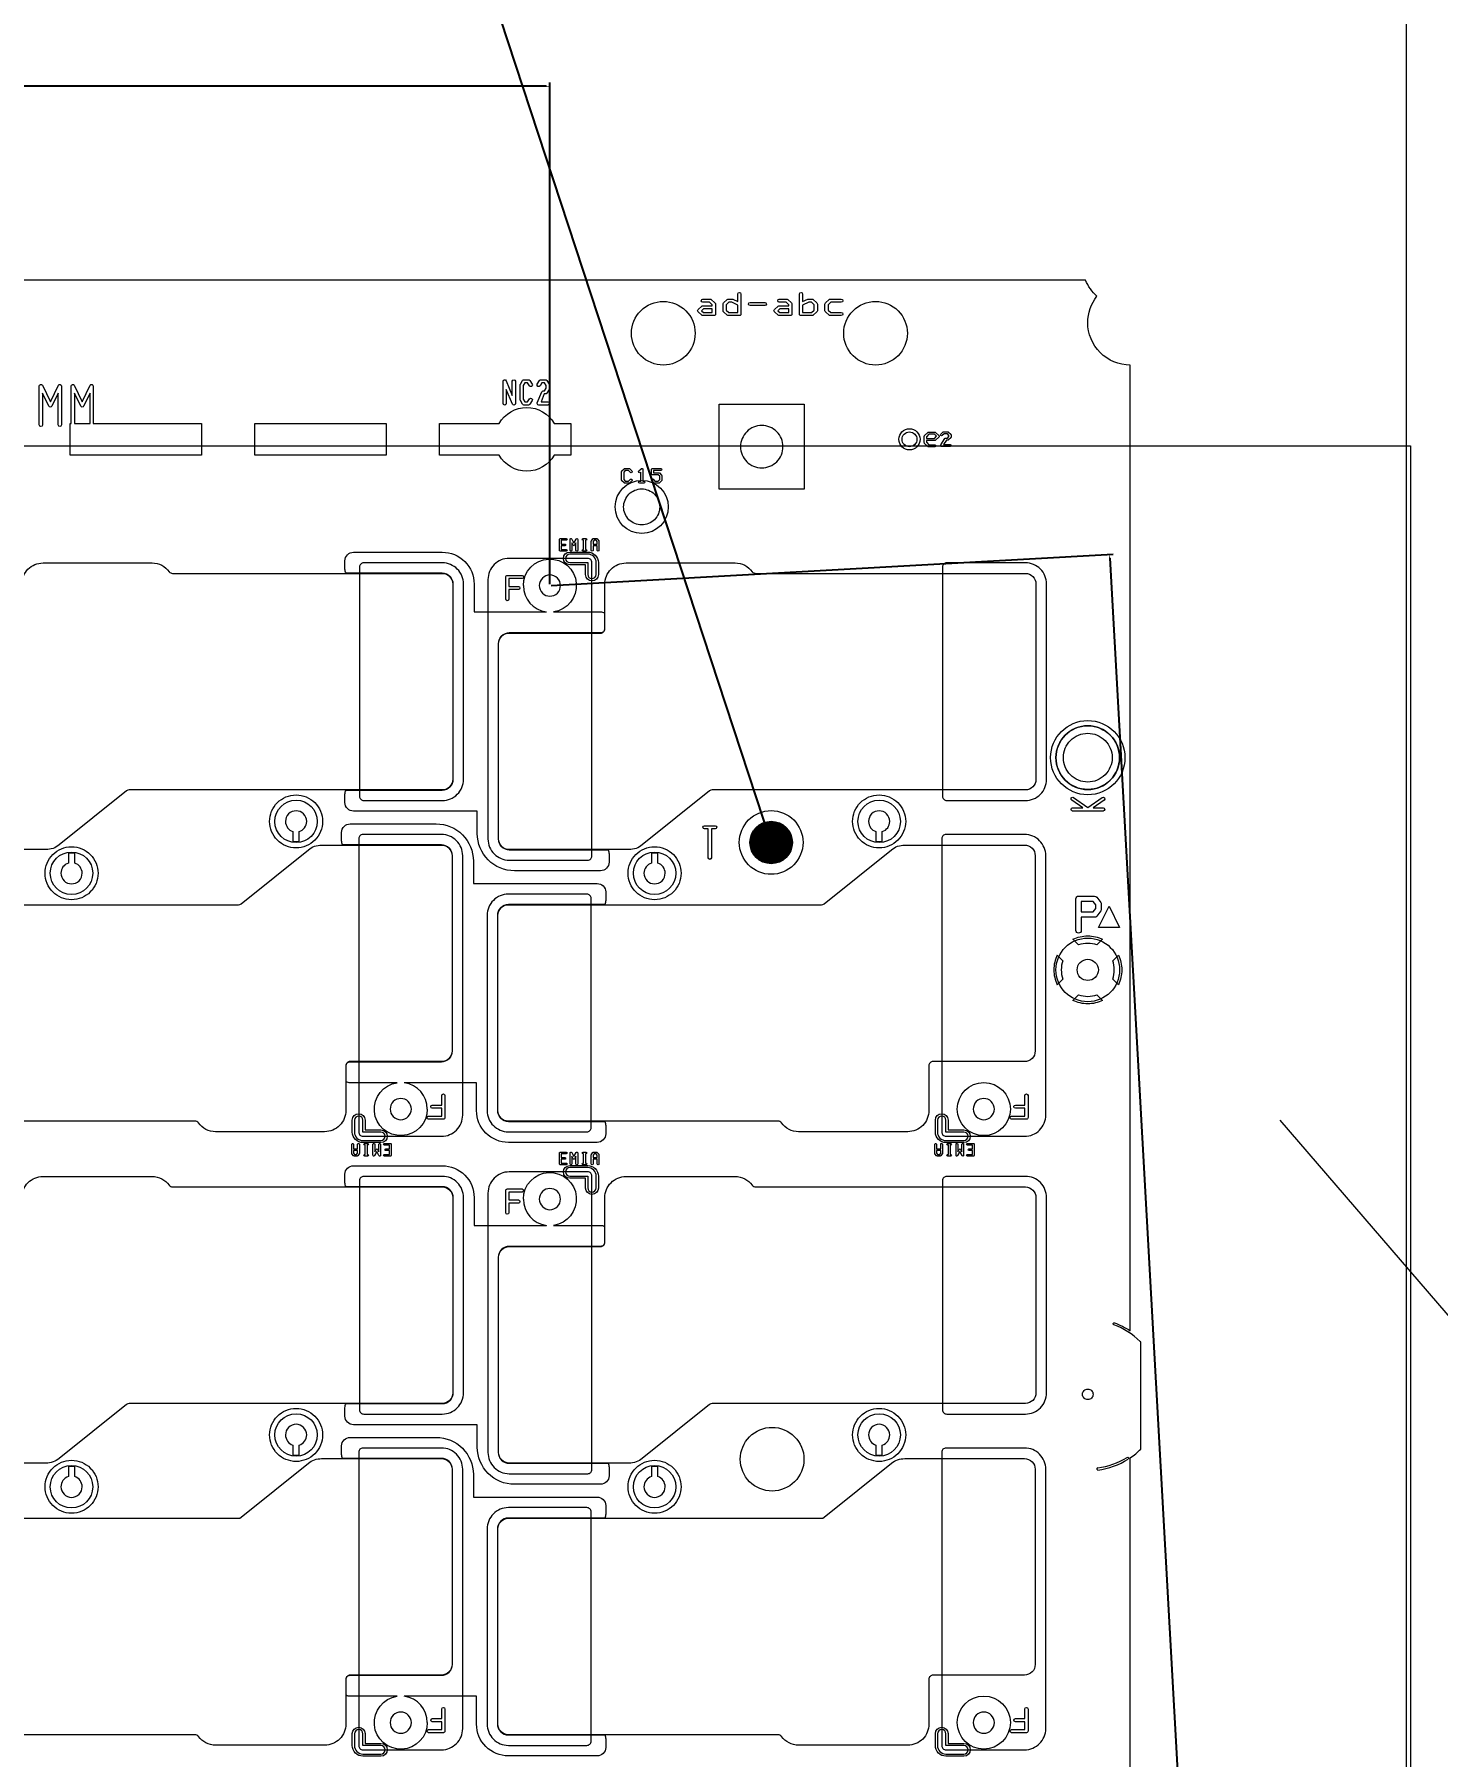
# Model space of a CAD drawing. Extents: x 2541 to 3941, y 2348 to 3338.
# Drawn here: x 2912.9 to 2979, y 3045.4 to 3126.6 of the extents above; entities that cross this region are included whole.
import ezdxf

# ---------------------------------------------------------------- set-up
doc = ezdxf.new("R2010")
doc.units = 0
doc.layers.get('0').update_dxf_attribs({"lineweight": 0})
doc.layers.get('Defpoints').update_dxf_attribs({"lineweight": 0})
doc.layers.add('EMI-T', color=6, linetype='Continuous', lineweight=0)
doc.layers.add('尺寸線', color=3, linetype='Continuous', lineweight=0)
doc.layers.add('t_layer0', color=1, linetype='Continuous')
doc.styles.get("Standard").update_dxf_attribs({"font": 'simplex.shx', "height": 2.7})
doc.dimstyles.get("Standard").update_dxf_attribs({"dimtxt": 6, "dimasz": 0.18, "dimexe": 0.18, "dimexo": 0.0625, "dimgap": 0.09, "dimtad": 0, "dimtih": 1, "dimtoh": 1, "dimdec": 4, "dimzin": 0, "dimdsep": 46, "dimtxsty": 'Standard', "dimcen": 0.09, "dimadec": 0, "dimazin": 0, "dimtfac": 1, "dimtdec": 4, "dimtofl": 0, "dimtmove": 0, "dimatfit": 3, "dimfxl": 0, "dimtolj": 1, "dimtzin": 0, "dimarcsym": 0})

# ---------------------------------------------------------------- blocks, each defined once
blk = doc.blocks.new('PAD_R1')
at = {"const_width": 0.5}
blk.add_lwpolyline([(0.25, 0, 1), (-0.25, 0, 1)], format="xyb", close=True, dxfattribs=at)
blk = doc.blocks.new('*D35')
at = {"layer": 'Defpoints', "color": 0, "linetype": 'Continuous'}
for p in [(2937.174, 3124.15), (2717.414, 3100.624), (2937.174, 3100.624)]:
    blk.add_point(p, dxfattribs=at)
at = {"layer": '尺寸線', "color": 0, "linetype": 'Continuous', "lineweight": -2}
for p, q in [((2717.414, 3100.686), (2717.414, 3124.33)), ((2937.174, 3100.686), (2937.174, 3124.33)), ((2717.594, 3124.15), (2818.204, 3124.15)), ((2936.994, 3124.15), (2836.384, 3124.15))]:
    blk.add_line(p, q, dxfattribs=at)
at = {"layer": '尺寸線', "color": 0, "linetype": 'Continuous'}
for points in [[(2717.594, 3124.18), (2717.594, 3124.12), (2717.414, 3124.15)], [(2936.994, 3124.12), (2936.994, 3124.18), (2937.174, 3124.15)]]:
    blk.add_solid(points, dxfattribs=at)
at = {"layer": '尺寸線', "color": 0, "linetype": 'Continuous', "insert": (2827.294, 3124.15), "char_height": 2.7, "attachment_point": 5}
blk.add_mtext('\\A1;219.7600', dxfattribs=at)
blk = doc.blocks.new('*D36')
at = {"layer": 'Defpoints', "color": 0, "linetype": 'Continuous'}
for p in [(2937.174, 3100.624), (2983.985, 2735.877), (2957.619, 2734.405)]:
    blk.add_point(p, dxfattribs=at)
at = {"layer": '尺寸線', "color": 0, "linetype": 'Continuous', "lineweight": -2}
for p, q in [((2937.237, 3100.627), (2963.72, 3102.106)), ((2963.55, 3101.916), (2973.682, 2920.426)), ((2983.975, 2736.057), (2973.843, 2917.546)), ((2957.681, 2734.409), (2984.164, 2735.887))]:
    blk.add_line(p, q, dxfattribs=at)
at = {"layer": '尺寸線', "color": 0, "linetype": 'Continuous'}
for points in [[(2963.58, 3101.918), (2963.52, 3101.914), (2963.54, 3102.096)], [(2983.945, 2736.055), (2984.005, 2736.059), (2983.985, 2735.877)]]:
    blk.add_solid(points, dxfattribs=at)
at = {"layer": '尺寸線', "color": 0, "linetype": 'Continuous', "insert": (2973.762, 2918.986), "char_height": 2.7, "attachment_point": 5}
blk.add_mtext('\\A1;366.7889', dxfattribs=at)

msp = doc.modelspace()

# ---------------------------------------------------------------- linework, layer by layer
for p, q in [((2914.76912, 3109.6952), (2914.76912, 3108.2646)), ((2938.8053, 3102.2417), (2938.73577, 3102.2417)), ((2962.28115, 3090.15057), (2961.75923, 3090.51052)), ((2963.01672, 3084.5146), (2963.51672, 3085.5146)), ((2963.51672, 3085.5146), (2964.01672, 3084.5146)), ((2964.01672, 3084.5146), (2963.01672, 3084.5146)), ((2963.95669, 3081.81709), (2963.6901, 3082.08368)), ((2928.51814, 3073.74094), (2928.44861, 3073.74094)), ((2938.8053, 3073.3317), (2938.73577, 3073.3317)), ((2955.98814, 3073.74094), (2955.91861, 3073.74094))]:
    msp.add_line(p, q)
at = {"linetype": 'Continuous'}
for points in [[(2696.51672, 2697.3146, -1), (2696.51672, 2697.7146), (2697.51672, 2697.7146), (2697.51672, 2720.0146), (2697.51672, 2912.3146), (2696.51672, 2912.3146, -1), (2696.51672, 2912.7146), (2697.51672, 2912.7146), (2697.51672, 3115.0146), (2697.51672, 3137.3146), (2696.51672, 3137.3146, -1), (2696.51672, 3137.7146), (2697.51672, 3137.7146), (2697.51672, 3154.0146), (2710.51672, 3154.0146), (2964.51672, 3154.0146), (2977.51672, 3154.0146), (2977.51672, 3137.7146), (2978.51672, 3137.7146, -1), (2978.51672, 3137.3146), (2977.51672, 3137.3146), (2977.51672, 3115.0146)], [(2964.51672, 3065.50792), (2964.51672, 3111.0146, -0.414214), (2962.51672, 3113.0146, -0.169418), (2962.95069, 3114.25859, -0.117594), (2962.41267, 3115.0146), (2841.01672, 3115.0146), (2841.01672, 3108.2646), (2841.42258, 3108.2646), (2841.42258, 3110.3846), (2841.42258, 3112.8357, -0.414238), (2841.49858, 3112.9117), (2859.64866, 3112.9117, -0.414238), (2859.72466, 3112.8357), (2859.72466, 3110.3846)], [(2977.51672, 3115.0146), (2977.51672, 2912.7146), (2978.51672, 2912.7146, -1), (2978.51672, 2912.3146), (2977.51672, 2912.3146), (2977.51672, 2722.0146), (2975.56672, 2722.0146), (2975.56672, 2713.0146), (2977.51672, 2713.0146), (2977.51672, 2697.7146), (2978.51672, 2697.7146, -1), (2978.51672, 2697.3146), (2977.51672, 2697.3146), (2977.51672, 2671.0146), (2964.51672, 2671.0146)], [(2944.15694, 3113.51888, -0.443818), (2944.15694, 3113.63011), (2944.33053, 3113.78717, -0.187203), (2944.3811, 3113.80678), (2944.82762, 3113.80678), (2944.82762, 3113.85579), (2944.69989, 3113.97135), (2944.3811, 3113.97135, -1), (2944.3811, 3114.12135), (2944.72878, 3114.12135, -0.187191), (2944.77936, 3114.10174), (2944.95268, 3113.94492, -0.213178), (2944.97762, 3113.88907), (2944.97762, 3113.73178)], [(2944.97762, 3113.73178), (2944.97762, 3113.41721, -0.414241), (2944.90262, 3113.34221), (2944.3811, 3113.34221, -0.187191), (2944.33053, 3113.36183), (2944.15694, 3113.51888)], [(2946.02762, 3114.00531), (2946.02762, 3114.36092, -1), (2946.17762, 3114.36092), (2946.17762, 3113.41721, -0.414241), (2946.10262, 3113.34221), (2945.5811, 3113.34221, -0.187191), (2945.53053, 3113.36183), (2945.3572, 3113.51865, -0.213178), (2945.33226, 3113.5745)], [(2945.33226, 3113.5745), (2945.33226, 3113.88907, -0.213189), (2945.3572, 3113.94492), (2945.53053, 3114.10174, -0.187203), (2945.5811, 3114.12135), (2945.75494, 3114.12135, -0.107692), (2945.78612, 3114.11456), (2946.02762, 3114.00531)], [(2947.75694, 3113.51888, -0.443818), (2947.75694, 3113.63011), (2947.93053, 3113.78717, -0.187203), (2947.9811, 3113.80678), (2948.42762, 3113.80678), (2948.42762, 3113.85579), (2948.29989, 3113.97135), (2947.9811, 3113.97135, -1), (2947.9811, 3114.12135), (2948.32878, 3114.12135, -0.187191), (2948.37936, 3114.10174), (2948.55268, 3113.94492, -0.213178), (2948.57762, 3113.88907), (2948.57762, 3113.73178)], [(2948.57762, 3113.73178), (2948.57762, 3113.41721, -0.414241), (2948.50262, 3113.34221), (2947.9811, 3113.34221, -0.187191), (2947.93053, 3113.36183), (2947.75694, 3113.51888)], [(2948.93226, 3113.41721), (2948.93226, 3114.36092, -1), (2949.08226, 3114.36092), (2949.08226, 3114.00531)], [(2949.08226, 3114.00531), (2949.32376, 3114.11456, -0.107672), (2949.35494, 3114.12135), (2949.52878, 3114.12135, -0.187191), (2949.57936, 3114.10174), (2949.75268, 3113.94492, -0.213178), (2949.77762, 3113.88907), (2949.77762, 3113.5745, -0.213189), (2949.75268, 3113.51865), (2949.57936, 3113.36183, -0.187203), (2949.52878, 3113.34221), (2949.00726, 3113.34221, -0.414241), (2948.93226, 3113.41721)], [(2913.11672, 3108.1908), (2913.11672, 3110.02616, -0.796906), (2913.26153, 3110.05932), (2913.63915, 3109.28273)], [(2913.26912, 3109.6952), (2913.26912, 3108.1908, -1), (2913.11672, 3108.1908)], [(2914.00917, 3109.6952), (2913.70768, 3109.07516, -0.625713), (2913.57062, 3109.07516), (2913.26912, 3109.6952)], [(2913.63915, 3109.28273), (2914.01677, 3110.05932, -0.796918), (2914.16157, 3110.02616), (2914.16157, 3108.1908, -1), (2914.00917, 3108.1908), (2914.00917, 3109.6952)], [(2915.13915, 3109.28273), (2915.51677, 3110.05932, -0.796918), (2915.66157, 3110.02616), (2915.66157, 3108.2646), (2920.76672, 3108.2646), (2920.76672, 3106.7646), (2914.56672, 3106.7646)], [(2914.56672, 3106.7646), (2914.56672, 3108.2646), (2914.61672, 3108.2646), (2914.61672, 3110.02616, -0.796906), (2914.76153, 3110.05932), (2915.13915, 3109.28273)], [(2915.50917, 3109.6952), (2915.20768, 3109.07516, -0.625713), (2915.07062, 3109.07516), (2914.76912, 3109.6952)], [(2934.97049, 3109.20553), (2934.97049, 3110.24858, -0.822081), (2935.11488, 3110.27705), (2935.40096, 3109.58386)], [(2935.12049, 3109.87025), (2935.12049, 3109.20553, -1), (2934.97049, 3109.20553)], [(2935.40096, 3109.58386), (2935.40096, 3110.24858, -1), (2935.55096, 3110.24858), (2935.55096, 3109.20553, -0.822081), (2935.40657, 3109.17706), (2935.12049, 3109.87025)], [(2936.57622, 3109.23428), (2936.79134, 3109.75553, -0.304277), (2936.86072, 3109.80206), (2936.92656, 3109.80206), (2937.00096, 3109.92224), (2937.00096, 3110.0534), (2936.92656, 3110.17358), (2936.79489, 3110.17358), (2936.70926, 3110.03526, -1), (2936.58172, 3110.11422), (2936.68934, 3110.28806, -0.260808), (2936.7534, 3110.32358), (2936.96805, 3110.32358, -0.260808), (2937.03211, 3110.28806), (2937.13973, 3110.11422, -0.140528), (2937.15096, 3110.07445), (2937.15096, 3109.90119, -0.140528), (2937.13973, 3109.86142), (2937.03211, 3109.68758, -0.260808), (2936.96805, 3109.65206), (2936.91091, 3109.65206), (2936.75758, 3109.28053)], [(2936.75758, 3109.28053), (2937.07596, 3109.28053, -1), (2937.07596, 3109.13053), (2936.64549, 3109.13053, -0.534761), (2936.57622, 3109.23428)], [(2955.58651, 3107.25361), (2955.78514, 3107.55155, -0.251022), (2955.82676, 3107.57385), (2955.90539, 3107.57385), (2955.97544, 3107.6439), (2955.97544, 3107.70181), (2955.90539, 3107.77186), (2955.74814, 3107.77186), (2955.66344, 3107.68717, -1), (2955.59273, 3107.75788), (2955.69192, 3107.85706, -0.200121), (2955.72743, 3107.87186), (2955.9261, 3107.87186, -0.200121), (2955.96161, 3107.85706), (2956.06064, 3107.75803, -0.200121), (2956.07544, 3107.72252), (2956.07544, 3107.62319, -0.200121), (2956.06064, 3107.58768), (2955.96161, 3107.48865, -0.200121), (2955.9261, 3107.47385), (2955.85352, 3107.47385), (2955.72151, 3107.27584)], [(2955.72151, 3107.27584), (2956.02544, 3107.27584, -1), (2956.02544, 3107.17584), (2955.62809, 3107.17584, -0.599326), (2955.58651, 3107.25361)], [(2941.45443, 3105.97126), (2941.44044, 3105.95728, -1), (2941.36973, 3106.02799)], [(2941.50443, 3105.44595), (2941.40509, 3105.44595, -1), (2941.40509, 3105.54595), (2941.45443, 3105.54595), (2941.45443, 3105.97126)], [(2941.36973, 3106.02799), (2941.46892, 3106.12717, -0.669786), (2941.55443, 3106.09197), (2941.55443, 3105.54595), (2941.60376, 3105.54595, -1), (2941.60376, 3105.44595), (2941.50443, 3105.44595)], [(2938.12623, 3102.2817), (2938.12623, 3102.79791, -0.782664), (2938.20145, 3102.81722), (2938.3053, 3102.62435)], [(2938.20623, 3102.63959), (2938.20623, 3102.2817, -1), (2938.12623, 3102.2817)], [(2938.40438, 3102.63959), (2938.34052, 3102.52101, -0.597324), (2938.27008, 3102.52101), (2938.20623, 3102.63959)], [(2938.3053, 3102.62435), (2938.40916, 3102.81722, -0.782665), (2938.48438, 3102.79791), (2938.48438, 3102.2817, -1), (2938.40438, 3102.2817), (2938.40438, 3102.63959)], [(2938.73577, 3102.2417, -1), (2938.73577, 3102.3217), (2938.7653, 3102.3217), (2938.7653, 3102.75825), (2938.73577, 3102.75825, -1), (2938.73577, 3102.83825), (2938.8053, 3102.83825), (2938.87484, 3102.83825, -1), (2938.87484, 3102.75825), (2938.8453, 3102.75825), (2938.8453, 3102.3217), (2938.87484, 3102.3217, -1), (2938.87484, 3102.2417), (2938.8053, 3102.2417)], [(2939.12623, 3102.2817), (2939.12623, 3102.53997), (2939.12623, 3102.71216, -0.173189), (2939.13527, 3102.73748), (2939.2045, 3102.8232, -0.228301), (2939.23577, 3102.83825), (2939.37484, 3102.83825, -0.228253), (2939.40611, 3102.8232), (2939.47534, 3102.73748, -0.173127), (2939.48438, 3102.71216), (2939.48438, 3102.53997)], [(2939.48438, 3102.53997), (2939.48438, 3102.2817, -1), (2939.40438, 3102.2817), (2939.40438, 3102.49997), (2939.20623, 3102.49997), (2939.20623, 3102.2817, -1), (2939.12623, 3102.2817)], [(2927.5203, 3090.3946), (2927.5203, 3090.7946, -0.124386), (2927.56831, 3090.9846), (2932.1052, 3090.9846, 0.414365), (2932.61507, 3091.49473), (2932.61507, 3100.6946, 0.414366), (2932.1052, 3101.20473), (2927.56831, 3101.20473, -0.124392), (2927.5203, 3101.39473), (2927.5203, 3101.79473, -0.414218), (2927.9203, 3102.19473), (2932.1052, 3102.19473, -0.414364), (2933.60507, 3100.69409), (2933.60507, 3099.38473), (2937.0103, 3099.38473)], [(2935.92437, 3100.62391, -2.205962), (2937.33845, 3099.38473), (2939.56218, 3099.38473, -0.124388), (2939.75218, 3099.33672), (2939.75218, 3098.58473, -0.414224), (2939.56218, 3098.39473), (2935.2552, 3098.39473, 0.414218), (2934.74508, 3097.8846), (2934.74508, 3088.68472, 0.414217), (2935.2552, 3088.1746), (2939.91418, 3088.1746, -0.124388), (2939.96218, 3087.9846), (2939.96218, 3087.5846, -0.414218), (2939.56218, 3087.1846), (2935.50508, 3087.1846, -0.414215), (2933.75508, 3088.9346), (2933.75508, 3089.9946), (2927.9203, 3089.9946, -0.414218), (2927.5203, 3090.3946)], [(2961.75923, 3090.51052, -1), (2961.84439, 3090.634), (2962.52201, 3090.16668), (2963.19962, 3090.634, -1), (2963.28478, 3090.51052), (2962.76286, 3090.15057)], [(2962.76286, 3090.15057), (2963.2422, 3090.15057, -1), (2963.2422, 3090.00057), (2961.80181, 3090.00057, -1), (2961.80181, 3090.15057), (2962.28115, 3090.15057)], [(2927.36127, 3088.5946), (2927.36127, 3088.9946, -0.414218), (2927.76127, 3089.3946), (2931.81837, 3089.3946, -0.414215), (2933.56837, 3087.6446), (2933.56837, 3086.5846), (2939.40314, 3086.5846, -0.414218), (2939.80314, 3086.1846), (2939.80314, 3085.7846, -0.124388), (2939.75514, 3085.5946), (2935.21825, 3085.5946, 0.414365), (2934.70838, 3085.08447), (2934.70838, 3075.8846, 0.414366), (2935.21825, 3075.37446), (2939.75514, 3075.37446, -0.124388), (2939.80314, 3075.18446), (2939.80314, 3074.78446, -0.414218), (2939.40314, 3074.38446), (2935.21825, 3074.38446, -0.414364), (2933.71838, 3075.8851), (2933.71838, 3077.19447), (2930.31315, 3077.19447)], [(2931.39907, 3075.95528, -2.205962), (2929.985, 3077.19447), (2927.76127, 3077.19447, -0.124386), (2927.57127, 3077.24247), (2927.57127, 3077.99447, -0.414224), (2927.76127, 3078.18447), (2932.06824, 3078.18447, 0.414218), (2932.57837, 3078.69459), (2932.57837, 3087.89447, 0.414217), (2932.06824, 3088.4046), (2927.40927, 3088.4046, -0.124392), (2927.36127, 3088.5946)], [(2961.81922, 3083.95456, -0.113254), (2962.51672, 3084.1146, -0.113254), (2963.21423, 3083.95456)], [(2963.21423, 3083.95456), (2962.94764, 3083.68797, 0.088223), (2962.51672, 3083.7646, 0.088221), (2962.08581, 3083.68797), (2961.81922, 3083.95456)], [(2961.07676, 3083.2121), (2961.34335, 3082.94551, 0.088223), (2961.26672, 3082.5146, 0.088221), (2961.34335, 3082.08368), (2961.07676, 3081.81709)], [(2963.6901, 3082.08368, 0.088223), (2963.76672, 3082.5146, 0.088221), (2963.6901, 3082.94551), (2963.95669, 3083.2121)], [(2963.95669, 3083.2121, -0.113254), (2964.11672, 3082.5146, -0.113254), (2963.95669, 3081.81709)], [(2961.81922, 3081.07463), (2962.08581, 3081.34122, 0.088223), (2962.51672, 3081.2646, 0.088221), (2962.94764, 3081.34122), (2963.21423, 3081.07463)], [(2963.21423, 3081.07463, -0.113255), (2962.51672, 3080.9146, -0.113253), (2961.81922, 3081.07463)], [(2931.46075, 3075.4758, -1), (2931.46075, 3075.6258), (2932.08112, 3075.6258), (2932.08112, 3075.99732), (2931.6346, 3075.99732, -1), (2931.6346, 3076.14732), (2932.08112, 3076.14732), (2932.08112, 3076.59385, -1), (2932.23112, 3076.59385), (2932.23112, 3076.07232)], [(2958.93075, 3075.4758, -1), (2958.93075, 3075.6258), (2959.55112, 3075.6258), (2959.55112, 3075.99732), (2959.1046, 3075.99732, -1), (2959.1046, 3076.14732), (2959.55112, 3076.14732), (2959.55112, 3076.59385, -1), (2959.70112, 3076.59385), (2959.70112, 3076.07232)], [(2932.23112, 3076.07232), (2932.23112, 3075.5508, -0.414241), (2932.15612, 3075.4758), (2931.46075, 3075.4758)], [(2959.70112, 3076.07232), (2959.70112, 3075.5508, -0.414241), (2959.62612, 3075.4758), (2958.93075, 3075.4758)], [(2927.83907, 3073.86704), (2927.83907, 3074.03922), (2927.83907, 3074.2975, -1), (2927.91907, 3074.2975), (2927.91907, 3074.07922), (2928.11722, 3074.07922), (2928.11722, 3074.2975, -1), (2928.19722, 3074.2975), (2928.19722, 3074.03922)], [(2928.19722, 3074.03922), (2928.19722, 3073.86704, -0.173189), (2928.18818, 3073.84172), (2928.11895, 3073.756, -0.228301), (2928.08768, 3073.74094), (2927.94861, 3073.74094, -0.228253), (2927.91734, 3073.756), (2927.84811, 3073.84172, -0.173127), (2927.83907, 3073.86704)], [(2928.44861, 3073.74094, -1), (2928.44861, 3073.82094), (2928.47814, 3073.82094), (2928.47814, 3074.2575), (2928.44861, 3074.2575, -1), (2928.44861, 3074.3375), (2928.51814, 3074.3375), (2928.58768, 3074.3375, -1), (2928.58768, 3074.2575), (2928.55814, 3074.2575), (2928.55814, 3073.82094), (2928.58768, 3073.82094, -1), (2928.58768, 3073.74094), (2928.51814, 3073.74094)], [(2928.83907, 3073.78129), (2928.83907, 3074.2975, -1), (2928.91907, 3074.2975), (2928.91907, 3073.9396)], [(2929.01814, 3073.95485), (2928.91429, 3073.76198, -0.782665), (2928.83907, 3073.78129)], [(2928.91907, 3073.9396), (2928.98292, 3074.05819, -0.597324), (2929.05336, 3074.05819), (2929.11722, 3073.9396)], [(2929.11722, 3073.9396), (2929.11722, 3074.2975, -1), (2929.19722, 3074.2975), (2929.19722, 3073.78129, -0.782664), (2929.122, 3073.76198), (2929.01814, 3073.95485)], [(2929.37907, 3073.74094, -1), (2929.37907, 3073.82094), (2929.61722, 3073.82094), (2929.61722, 3073.99922), (2929.44861, 3073.99922, -1), (2929.44861, 3074.07922), (2929.61722, 3074.07922), (2929.61722, 3074.2575), (2929.37907, 3074.2575, -1), (2929.37907, 3074.3375), (2929.65722, 3074.3375, -0.414265), (2929.69722, 3074.2975), (2929.69722, 3074.03922)], [(2929.69722, 3074.03922), (2929.69722, 3073.78094, -0.414265), (2929.65722, 3073.74094), (2929.37907, 3073.74094)], [(2938.12623, 3073.3717), (2938.12623, 3073.88791, -0.782664), (2938.20145, 3073.90722), (2938.3053, 3073.71435)], [(2938.3053, 3073.71435), (2938.40916, 3073.90722, -0.782665), (2938.48438, 3073.88791), (2938.48438, 3073.3717, -1), (2938.40438, 3073.3717), (2938.40438, 3073.72959)], [(2938.73577, 3073.3317, -1), (2938.73577, 3073.4117), (2938.7653, 3073.4117), (2938.7653, 3073.84825), (2938.73577, 3073.84825, -1), (2938.73577, 3073.92825), (2938.8053, 3073.92825), (2938.87484, 3073.92825, -1), (2938.87484, 3073.84825), (2938.8453, 3073.84825), (2938.8453, 3073.4117), (2938.87484, 3073.4117, -1), (2938.87484, 3073.3317), (2938.8053, 3073.3317)], [(2939.12623, 3073.3717), (2939.12623, 3073.62997), (2939.12623, 3073.80216, -0.173189), (2939.13527, 3073.82748), (2939.2045, 3073.9132, -0.228301), (2939.23577, 3073.92825), (2939.37484, 3073.92825, -0.228253), (2939.40611, 3073.9132), (2939.47534, 3073.82748, -0.173127), (2939.48438, 3073.80216), (2939.48438, 3073.62997)], [(2955.30907, 3073.86704), (2955.30907, 3074.03922), (2955.30907, 3074.2975, -1), (2955.38907, 3074.2975), (2955.38907, 3074.07922), (2955.58722, 3074.07922), (2955.58722, 3074.2975, -1), (2955.66722, 3074.2975), (2955.66722, 3074.03922)], [(2955.66722, 3074.03922), (2955.66722, 3073.86704, -0.173189), (2955.65818, 3073.84172), (2955.58895, 3073.756, -0.228301), (2955.55768, 3073.74094), (2955.41861, 3073.74094, -0.228253), (2955.38734, 3073.756), (2955.31811, 3073.84172, -0.173127), (2955.30907, 3073.86704)], [(2955.91861, 3073.74094, -1), (2955.91861, 3073.82094), (2955.94814, 3073.82094), (2955.94814, 3074.2575), (2955.91861, 3074.2575, -1), (2955.91861, 3074.3375), (2955.98814, 3074.3375), (2956.05768, 3074.3375, -1), (2956.05768, 3074.2575), (2956.02814, 3074.2575), (2956.02814, 3073.82094), (2956.05768, 3073.82094, -1), (2956.05768, 3073.74094), (2955.98814, 3073.74094)], [(2956.30907, 3073.78129), (2956.30907, 3074.2975, -1), (2956.38907, 3074.2975), (2956.38907, 3073.9396)], [(2956.48814, 3073.95485), (2956.38429, 3073.76198, -0.782665), (2956.30907, 3073.78129)], [(2956.38907, 3073.9396), (2956.45292, 3074.05819, -0.597324), (2956.52336, 3074.05819), (2956.58722, 3073.9396)], [(2956.58722, 3073.9396), (2956.58722, 3074.2975, -1), (2956.66722, 3074.2975), (2956.66722, 3073.78129, -0.782664), (2956.592, 3073.76198), (2956.48814, 3073.95485)], [(2956.84907, 3073.74094, -1), (2956.84907, 3073.82094), (2957.08722, 3073.82094), (2957.08722, 3073.99922), (2956.91861, 3073.99922, -1), (2956.91861, 3074.07922), (2957.08722, 3074.07922), (2957.08722, 3074.2575), (2956.84907, 3074.2575, -1), (2956.84907, 3074.3375), (2957.12722, 3074.3375, -0.414265), (2957.16722, 3074.2975), (2957.16722, 3074.03922)], [(2957.16722, 3074.03922), (2957.16722, 3073.78094, -0.414265), (2957.12722, 3073.74094), (2956.84907, 3073.74094)], [(2927.5203, 3061.4846), (2927.5203, 3061.8846, -0.124386), (2927.56831, 3062.0746), (2932.1052, 3062.0746, 0.414365), (2932.61507, 3062.58473), (2932.61507, 3071.7846, 0.414366), (2932.1052, 3072.29473), (2927.56831, 3072.29473, -0.124392), (2927.5203, 3072.48473), (2927.5203, 3072.88473, -0.414218), (2927.9203, 3073.28473), (2932.1052, 3073.28473, -0.414364), (2933.60507, 3071.78409), (2933.60507, 3070.47473), (2937.0103, 3070.47473)], [(2938.20623, 3073.72959), (2938.20623, 3073.3717, -1), (2938.12623, 3073.3717)], [(2938.40438, 3073.72959), (2938.34052, 3073.61101, -0.597324), (2938.27008, 3073.61101), (2938.20623, 3073.72959)], [(2939.48438, 3073.62997), (2939.48438, 3073.3717, -1), (2939.40438, 3073.3717), (2939.40438, 3073.58997), (2939.20623, 3073.58997), (2939.20623, 3073.3717, -1), (2939.12623, 3073.3717)], [(2935.92437, 3071.71391, -2.205962), (2937.33845, 3070.47473), (2939.56218, 3070.47473, -0.124388), (2939.75218, 3070.42672), (2939.75218, 3069.67473, -0.414224), (2939.56218, 3069.48473), (2935.2552, 3069.48473, 0.414218), (2934.74508, 3068.9746), (2934.74508, 3059.77472, 0.414217), (2935.2552, 3059.2646), (2939.91418, 3059.2646, -0.124388), (2939.96218, 3059.0746), (2939.96218, 3058.6746, -0.414218), (2939.56218, 3058.2746), (2935.50508, 3058.2746, -0.414215), (2933.75508, 3060.0246), (2933.75508, 3061.0846), (2927.9203, 3061.0846, -0.414218), (2927.5203, 3061.4846)], [(2957.54303, 2913.0268, -0.50787), (2964.51672, 2917.09717), (2964.51672, 3012.5146), (2964.51672, 3059.52729, 0.044792), (2965.01672, 3059.93118), (2965.01672, 3064.98695, -0.207733), (2964.97961, 3065.00139, 0.10603), (2963.74324, 3065.79265, -1), (2963.77828, 3065.88631, -0.057817), (2964.51672, 3065.50792)], [(2927.36127, 3059.6846), (2927.36127, 3060.0846, -0.414218), (2927.76127, 3060.4846), (2931.81837, 3060.4846, -0.414215), (2933.56837, 3058.7346), (2933.56837, 3057.6746), (2939.40314, 3057.6746, -0.414218), (2939.80314, 3057.2746), (2939.80314, 3056.8746, -0.124388), (2939.75514, 3056.6846), (2935.21825, 3056.6846, 0.414365), (2934.70838, 3056.17447), (2934.70838, 3046.9746, 0.414366), (2935.21825, 3046.46446), (2939.75514, 3046.46446, -0.124388), (2939.80314, 3046.27446), (2939.80314, 3045.87446, -0.414218), (2939.40314, 3045.47446), (2935.21825, 3045.47446, -0.414364), (2933.71838, 3046.9751), (2933.71838, 3048.28447), (2930.31315, 3048.28447)], [(2931.39907, 3047.04528, -2.205962), (2929.985, 3048.28447), (2927.76127, 3048.28447, -0.124386), (2927.57127, 3048.33247), (2927.57127, 3049.08447, -0.414224), (2927.76127, 3049.27447), (2932.06824, 3049.27447, 0.414218), (2932.57837, 3049.78459), (2932.57837, 3058.98447, 0.414217), (2932.06824, 3059.4946), (2927.40927, 3059.4946, -0.124392), (2927.36127, 3059.6846)], [(2962.98493, 3059.04606, 0.10603), (2964.36611, 3059.54311, -1), (2964.41895, 3059.45821)], [(2931.46075, 3046.5658, -1), (2931.46075, 3046.7158), (2932.08112, 3046.7158), (2932.08112, 3047.08732), (2931.6346, 3047.08732, -1), (2931.6346, 3047.23732), (2932.08112, 3047.23732), (2932.08112, 3047.68385, -1), (2932.23112, 3047.68385), (2932.23112, 3047.16232)], [(2932.23112, 3047.16232), (2932.23112, 3046.6408, -0.414241), (2932.15612, 3046.5658), (2931.46075, 3046.5658)], [(2958.93075, 3046.5658, -1), (2958.93075, 3046.7158), (2959.55112, 3046.7158), (2959.55112, 3047.08732), (2959.1046, 3047.08732, -1), (2959.1046, 3047.23732), (2959.55112, 3047.23732), (2959.55112, 3047.68385, -1), (2959.70112, 3047.68385), (2959.70112, 3047.16232)], [(2959.70112, 3047.16232), (2959.70112, 3046.6408, -0.414241), (2959.62612, 3046.5658), (2958.93075, 3046.5658)]]:
    msp.add_lwpolyline(points, format="xyb", dxfattribs=at)
for points in [[(2941.01672, 3112.5146, -0.414215), (2942.51672, 3114.0146, -0.414215), (2944.01672, 3112.5146, -0.414215), (2942.51672, 3111.0146, -0.414215)], [(2946.60726, 3113.81407, -1), (2946.60726, 3113.96407), (2947.30262, 3113.96407, -1), (2947.30262, 3113.81407)], [(2950.13226, 3113.5745), (2950.13226, 3113.88907, -0.213189), (2950.1572, 3113.94492), (2950.33053, 3114.10174, -0.187203), (2950.3811, 3114.12135), (2950.90262, 3114.12135, -1), (2950.90262, 3113.97135), (2950.40999, 3113.97135), (2950.28226, 3113.85579), (2950.28226, 3113.60778), (2950.40999, 3113.49221), (2950.90262, 3113.49221, -1), (2950.90262, 3113.34221), (2950.3811, 3113.34221, -0.187191), (2950.33053, 3113.36183), (2950.1572, 3113.51865, -0.213178)], [(2951.01672, 3112.5146, -0.414215), (2952.51672, 3114.0146, -0.414215), (2954.01672, 3112.5146, -0.414215), (2952.51672, 3111.0146, -0.414215)], [(2935.77049, 3109.37967), (2935.77049, 3110.07445, -0.140528), (2935.78172, 3110.11422), (2935.88934, 3110.28806, -0.260808), (2935.9534, 3110.32358), (2936.16805, 3110.32358, -0.260808), (2936.23211, 3110.28806), (2936.33973, 3110.11422, -1), (2936.21219, 3110.03526), (2936.12656, 3110.17358), (2935.99489, 3110.17358), (2935.92049, 3110.0534), (2935.92049, 3109.40071), (2935.99489, 3109.28053), (2936.12656, 3109.28053), (2936.21219, 3109.41885, -1), (2936.33973, 3109.3399), (2936.23211, 3109.16606, -0.260808), (2936.16805, 3109.13053), (2935.9534, 3109.13053, -0.260808), (2935.88934, 3109.16606), (2935.78172, 3109.3399, -0.140528)], [(2931.96672, 3106.7646), (2931.96672, 3108.2646), (2934.7842, 3108.2646, -0.26795), (2936.08323, 3109.0146, -0.267951), (2937.38227, 3108.2646), (2938.16672, 3108.2646), (2938.16672, 3106.7646), (2937.38227, 3106.7646, -0.26795), (2936.08323, 3106.0146, -0.267951), (2934.7842, 3106.7646)], [(2946.1567, 3107.16843, 0.414216), (2947.1567, 3106.16843, 0.414216), (2948.1567, 3107.16843, 0.414216), (2947.1567, 3108.16843, 0.414216)], [(2954.8153, 3107.35796), (2954.8153, 3107.50697), (2954.8153, 3107.65597, -0.200121), (2954.8301, 3107.69148), (2954.9788, 3107.84018, -0.200121), (2955.01431, 3107.85498), (2955.31232, 3107.85498, -0.200121), (2955.34783, 3107.84018), (2955.49668, 3107.69133, -0.414249), (2955.49668, 3107.62062), (2955.34783, 3107.47177, -0.200121), (2955.31232, 3107.45697), (2954.9153, 3107.45697), (2954.9153, 3107.37867), (2955.03502, 3107.25895), (2955.31232, 3107.25895, -1), (2955.31232, 3107.15895), (2955.01431, 3107.15895, -0.200121), (2954.9788, 3107.17375), (2954.8301, 3107.32245, -0.200121)], [(2940.55575, 3105.59528), (2940.55575, 3105.99263, -0.200121), (2940.57055, 3106.02814), (2940.66958, 3106.12717, -0.200121), (2940.70509, 3106.14197), (2940.90376, 3106.14197, -0.200121), (2940.93927, 3106.12717), (2941.03846, 3106.02799, -1), (2940.96775, 3105.95728), (2940.88305, 3106.04197), (2940.7258, 3106.04197), (2940.65575, 3105.97192), (2940.65575, 3105.61599), (2940.7258, 3105.54595), (2940.88305, 3105.54595), (2940.96775, 3105.63064, -1), (2941.03846, 3105.55993), (2940.93927, 3105.46075, -0.200121), (2940.90376, 3105.44595), (2940.70509, 3105.44595, -0.200121), (2940.66958, 3105.46075), (2940.57055, 3105.55977, -0.200121)], [(2941.95575, 3105.8933), (2941.95575, 3106.09197, -0.414253), (2942.00575, 3106.14197), (2942.4031, 3106.14197, -1), (2942.4031, 3106.04197), (2942.05575, 3106.04197), (2942.05575, 3105.9433), (2942.30376, 3105.9433, -0.200121), (2942.33927, 3105.9285), (2942.4383, 3105.82947, -0.200121), (2942.4531, 3105.79396), (2942.4531, 3105.59528, -0.200121), (2942.4383, 3105.55977), (2942.33927, 3105.46075, -0.200121), (2942.30376, 3105.44595), (2942.10509, 3105.44595, -0.200121), (2942.06958, 3105.46075), (2941.9704, 3105.55993, -1), (2942.04111, 3105.63064), (2942.1258, 3105.54595), (2942.28305, 3105.54595), (2942.3531, 3105.61599), (2942.3531, 3105.77325), (2942.28305, 3105.8433), (2942.00575, 3105.8433, -0.414253)], [(2940.64918, 3104.3293, -0.414215), (2941.49918, 3105.1793, -0.414215), (2942.34918, 3104.3293, -0.414215), (2941.49918, 3103.4793, -0.414215)], [(2937.62623, 3102.2817), (2937.62623, 3102.53997), (2937.62623, 3102.79825, -0.414265), (2937.66623, 3102.83825), (2937.94438, 3102.83825, -1), (2937.94438, 3102.75825), (2937.70623, 3102.75825), (2937.70623, 3102.57997), (2937.87484, 3102.57997, -1), (2937.87484, 3102.49997), (2937.70623, 3102.49997), (2937.70623, 3102.3217), (2937.94438, 3102.3217, -1), (2937.94438, 3102.2417), (2937.66623, 3102.2417, -0.414265)], [(2907.28508, 3088.68472), (2907.28508, 3097.8846, -0.414219), (2907.7852, 3098.38473), (2912.09218, 3098.38473, 0.414223), (2912.29218, 3098.58473), (2912.29218, 3100.68952, -0.414215), (2913.29218, 3101.68952), (2918.42907, 3101.68952, -0.24029), (2919.23871, 3101.27692, 0.240069), (2919.40015, 3101.19473), (2932.1052, 3101.19473, -0.414366), (2932.60507, 3100.6946), (2932.60507, 3091.49472, -0.414365), (2932.1052, 3090.9946), (2917.35567, 3090.9946, 0.170771), (2917.23046, 3090.95056), (2914.05951, 3088.40481, -0.170765), (2913.43341, 3088.1846), (2907.7852, 3088.1846, -0.414218)], [(2934.75508, 3088.68472), (2934.75508, 3097.8846, -0.414219), (2935.2552, 3098.38473), (2939.56218, 3098.38473, 0.414223), (2939.76218, 3098.58473), (2939.76218, 3100.68952, -0.414215), (2940.76218, 3101.68952), (2945.89907, 3101.68952, -0.24029), (2946.70871, 3101.27692, 0.240069), (2946.87015, 3101.19473), (2959.5752, 3101.19473, -0.414366), (2960.07507, 3100.6946), (2960.07507, 3091.49472, -0.414365), (2959.5752, 3090.9946), (2944.82567, 3090.9946, 0.170771), (2944.70046, 3090.95056), (2941.52951, 3088.40481, -0.170765), (2940.90341, 3088.1846), (2935.2552, 3088.1846, -0.414218)], [(2938.11244, 3101.60531, -1), (2938.11244, 3102.20531), (2938.95715, 3102.20531, -0.414217), (2939.45715, 3101.70531), (2939.45715, 3101.14231, -1), (2938.85715, 3101.14231), (2938.85715, 3101.60531)], [(2938.11244, 3101.70531), (2938.95715, 3101.70531), (2938.95715, 3101.15124, 1), (2939.35715, 3101.15124), (2939.35715, 3101.70531, 0.414218), (2938.95715, 3102.10531), (2938.11244, 3102.10531, 1)], [(2935.09233, 3099.98535), (2935.09233, 3100.50687), (2935.09233, 3101.0284, -0.414241), (2935.16733, 3101.1034), (2935.86269, 3101.1034, -1), (2935.86269, 3100.9534), (2935.24233, 3100.9534), (2935.24233, 3100.58187), (2935.68885, 3100.58187, -1), (2935.68885, 3100.43187), (2935.24233, 3100.43187), (2935.24233, 3099.98535, -1)], [(2936.67437, 3100.62391, 0.414217), (2937.17437, 3100.12391, 0.414217), (2937.67437, 3100.62391, 0.414217), (2937.17437, 3101.12391, 0.414217)], [(2961.01672, 3092.5146, 0.414215), (2962.51672, 3091.0146, 0.414215), (2964.01672, 3092.5146, 0.414215), (2962.51672, 3094.0146, 0.414215)], [(2961.36672, 3092.5146, -0.414215), (2962.51672, 3093.6646, -0.414215), (2963.66672, 3092.5146, -0.414215), (2962.51672, 3091.3646, -0.414215)], [(2923.96699, 3089.51071, -0.414215), (2925.21699, 3090.76071, -0.414215), (2926.46699, 3089.51071, -0.414215), (2925.21699, 3088.26071, -0.414215)], [(2951.43699, 3089.51071, -0.414215), (2952.68699, 3090.76071, -0.414215), (2953.93699, 3089.51071, -0.414215), (2952.68699, 3088.26071, -0.414215)], [(2924.71699, 3089.51071, 0.327542), (2925.06699, 3089.03374), (2925.06699, 3088.55957), (2925.36699, 3088.55957), (2925.36699, 3089.03374, 0.327544), (2925.71699, 3089.51071, 0.414217), (2925.21699, 3090.01071, 0.414217)], [(2944.4605, 3089.15824, -1), (2944.4605, 3089.30824), (2944.70885, 3089.30824), (2944.95719, 3089.30824, -1), (2944.95719, 3089.15824), (2944.78385, 3089.15824), (2944.78385, 3087.79285, -1), (2944.63385, 3087.79285), (2944.63385, 3089.15824)], [(2946.09953, 3088.51833, -0.414215), (2947.59953, 3090.01833, -0.414215), (2949.09953, 3088.51833, -0.414215), (2947.59953, 3087.01833, -0.414215)], [(2952.18699, 3089.51071, 0.327542), (2952.53699, 3089.03374), (2952.53699, 3088.55957), (2952.83699, 3088.55957), (2952.83699, 3089.03374, 0.327544), (2953.18699, 3089.51071, 0.414217), (2952.68699, 3090.01071, 0.414217)], [(2907.24838, 3075.88459), (2907.24838, 3085.08447, -0.414365), (2907.74825, 3085.5846), (2922.49778, 3085.5846, 0.170771), (2922.62299, 3085.62863), (2925.79394, 3088.17438, -0.170765), (2926.42004, 3088.3946), (2932.06824, 3088.3946, -0.414218), (2932.56837, 3087.89447), (2932.56837, 3078.69459, -0.414219), (2932.06824, 3078.19447), (2927.76127, 3078.19447, 0.414223), (2927.56127, 3077.99447), (2927.56127, 3075.88967, -0.414215), (2926.56127, 3074.88967), (2921.42437, 3074.88967, -0.24029), (2920.61474, 3075.30227, 0.240069), (2920.4533, 3075.38446), (2907.74825, 3075.38446, -0.414366)], [(2913.38646, 3087.06848, -0.414215), (2914.63646, 3088.31848, -0.414215), (2915.88646, 3087.06848, -0.414215), (2914.63646, 3085.81848, -0.414215)], [(2914.13646, 3087.06848, 0.414217), (2914.63646, 3086.56848, 0.414217), (2915.13646, 3087.06848, 0.327542), (2914.78646, 3087.54545), (2914.78646, 3088.01962), (2914.48646, 3088.01962), (2914.48646, 3087.54545, 0.327544)], [(2934.71838, 3075.88459), (2934.71838, 3085.08447, -0.414365), (2935.21825, 3085.5846), (2949.96778, 3085.5846, 0.170771), (2950.09299, 3085.62863), (2953.26394, 3088.17438, -0.170765), (2953.89004, 3088.3946), (2959.53824, 3088.3946, -0.414218), (2960.03837, 3087.89447), (2960.03837, 3078.69459, -0.414219), (2959.53824, 3078.19447), (2955.23127, 3078.19447, 0.414223), (2955.03127, 3077.99447), (2955.03127, 3075.88967, -0.414215), (2954.03127, 3074.88967), (2948.89437, 3074.88967, -0.24029), (2948.08474, 3075.30227, 0.240069), (2947.9233, 3075.38446), (2935.21825, 3075.38446, -0.414366)], [(2940.85646, 3087.06848, -0.414215), (2942.10646, 3088.31848, -0.414215), (2943.35646, 3087.06848, -0.414215), (2942.10646, 3085.81848, -0.414215)], [(2941.60646, 3087.06848, 0.414217), (2942.10646, 3086.56848, 0.414217), (2942.60646, 3087.06848, 0.327542), (2942.25646, 3087.54545), (2942.25646, 3088.01962), (2941.95646, 3088.01962), (2941.95646, 3087.54545, 0.327544)], [(2961.96098, 3084.36779), (2961.96098, 3085.11709), (2961.96098, 3085.86639, -0.414226), (2962.08598, 3085.99139), (2962.83782, 3085.99139, -0.235848), (2962.93775, 3085.94148), (2963.12536, 3085.69303, -0.163746), (2963.15078, 3085.61747), (2963.15078, 3085.36601, -0.163734), (2963.12536, 3085.29045), (2962.93775, 3085.042, -0.23584), (2962.83782, 3084.99209), (2962.21098, 3084.99209), (2962.21098, 3084.36779, -1)], [(2962.01672, 3082.5146, -0.414217), (2962.51672, 3083.0146, -0.414217), (2963.01672, 3082.5146, -0.414217), (2962.51672, 3082.0146, -0.414217)], [(2929.64907, 3075.95528, 0.414217), (2930.14907, 3075.45528, 0.414217), (2930.64907, 3075.95528, 0.414217), (2930.14907, 3076.45528, 0.414217)], [(2957.11907, 3075.95528, 0.414217), (2957.61907, 3075.45528, 0.414217), (2958.11907, 3075.95528, 0.414217), (2957.61907, 3076.45528, 0.414217)], [(2927.86629, 3074.87388), (2927.86629, 3075.43689, -1), (2928.46629, 3075.43689), (2928.46629, 3074.97388), (2929.21101, 3074.97388, -1), (2929.21101, 3074.37388), (2928.36629, 3074.37388, -0.414217)], [(2927.96629, 3074.87388, 0.414218), (2928.36629, 3074.47388), (2929.21101, 3074.47388, 1), (2929.21101, 3074.87388), (2928.36629, 3074.87388), (2928.36629, 3075.42796, 1), (2927.96629, 3075.42796)], [(2955.33629, 3074.87388), (2955.33629, 3075.43689, -1), (2955.93629, 3075.43689), (2955.93629, 3074.97388), (2956.68101, 3074.97388, -1), (2956.68101, 3074.37388), (2955.83629, 3074.37388, -0.414217)], [(2955.43629, 3074.87388, 0.414218), (2955.83629, 3074.47388), (2956.68101, 3074.47388, 1), (2956.68101, 3074.87388), (2955.83629, 3074.87388), (2955.83629, 3075.42796, 1), (2955.43629, 3075.42796)], [(2937.62623, 3073.3717), (2937.62623, 3073.62997), (2937.62623, 3073.88825, -0.414265), (2937.66623, 3073.92825), (2937.94438, 3073.92825, -1), (2937.94438, 3073.84825), (2937.70623, 3073.84825), (2937.70623, 3073.66997), (2937.87484, 3073.66997, -1), (2937.87484, 3073.58997), (2937.70623, 3073.58997), (2937.70623, 3073.4117), (2937.94438, 3073.4117, -1), (2937.94438, 3073.3317), (2937.66623, 3073.3317, -0.414265)], [(2938.11244, 3072.69531, -1), (2938.11244, 3073.29531), (2938.95715, 3073.29531, -0.414217), (2939.45715, 3072.79531), (2939.45715, 3072.23231, -1), (2938.85715, 3072.23231), (2938.85715, 3072.69531)], [(2938.11244, 3072.79531), (2938.95715, 3072.79531), (2938.95715, 3072.24124, 1), (2939.35715, 3072.24124), (2939.35715, 3072.79531, 0.414218), (2938.95715, 3073.19531), (2938.11244, 3073.19531, 1)], [(2907.28508, 3059.77472), (2907.28508, 3068.9746, -0.414219), (2907.7852, 3069.47473), (2912.09218, 3069.47473, 0.414223), (2912.29218, 3069.67473), (2912.29218, 3071.77952, -0.414215), (2913.29218, 3072.77952), (2918.42907, 3072.77952, -0.24029), (2919.23871, 3072.36692, 0.240069), (2919.40015, 3072.28473), (2932.1052, 3072.28473, -0.414366), (2932.60507, 3071.7846), (2932.60507, 3062.58472, -0.414365), (2932.1052, 3062.0846), (2917.35567, 3062.0846, 0.170771), (2917.23046, 3062.04056), (2914.05951, 3059.49481, -0.170765), (2913.43341, 3059.2746), (2907.7852, 3059.2746, -0.414218)], [(2934.75508, 3059.77472), (2934.75508, 3068.9746, -0.414219), (2935.2552, 3069.47473), (2939.56218, 3069.47473, 0.414223), (2939.76218, 3069.67473), (2939.76218, 3071.77952, -0.414215), (2940.76218, 3072.77952), (2945.89907, 3072.77952, -0.24029), (2946.70871, 3072.36692, 0.240069), (2946.87015, 3072.28473), (2959.5752, 3072.28473, -0.414366), (2960.07507, 3071.7846), (2960.07507, 3062.58472, -0.414365), (2959.5752, 3062.0846), (2944.82567, 3062.0846, 0.170771), (2944.70046, 3062.04056), (2941.52951, 3059.49481, -0.170765), (2940.90341, 3059.2746), (2935.2552, 3059.2746, -0.414218)], [(2935.09233, 3071.07535), (2935.09233, 3071.59687), (2935.09233, 3072.1184, -0.414241), (2935.16733, 3072.1934), (2935.86269, 3072.1934, -1), (2935.86269, 3072.0434), (2935.24233, 3072.0434), (2935.24233, 3071.67187), (2935.68885, 3071.67187, -1), (2935.68885, 3071.52187), (2935.24233, 3071.52187), (2935.24233, 3071.07535, -1)], [(2936.67437, 3071.71391, 0.414217), (2937.17437, 3071.21391, 0.414217), (2937.67437, 3071.71391, 0.414217), (2937.17437, 3072.21391, 0.414217)], [(2962.26672, 3062.5146, -0.414222), (2962.51672, 3062.7646, -0.414222), (2962.76672, 3062.5146, -0.414222), (2962.51672, 3062.2646, -0.414222)], [(2923.96699, 3060.60071, -0.414215), (2925.21699, 3061.85071, -0.414215), (2926.46699, 3060.60071, -0.414215), (2925.21699, 3059.35071, -0.414215)], [(2951.43699, 3060.60071, -0.414215), (2952.68699, 3061.85071, -0.414215), (2953.93699, 3060.60071, -0.414215), (2952.68699, 3059.35071, -0.414215)], [(2924.71699, 3060.60071, 0.327542), (2925.06699, 3060.12374), (2925.06699, 3059.64957), (2925.36699, 3059.64957), (2925.36699, 3060.12374, 0.327544), (2925.71699, 3060.60071, 0.414217), (2925.21699, 3061.10071, 0.414217)], [(2946.14596, 3059.45703, -0.414215), (2947.64596, 3060.95703, -0.414215), (2949.14596, 3059.45703, -0.414215), (2947.64596, 3057.95703, -0.414215)], [(2952.18699, 3060.60071, 0.327542), (2952.53699, 3060.12374), (2952.53699, 3059.64957), (2952.83699, 3059.64957), (2952.83699, 3060.12374, 0.327544), (2953.18699, 3060.60071, 0.414217), (2952.68699, 3061.10071, 0.414217)], [(2907.24838, 3046.97459), (2907.24838, 3056.17447, -0.414365), (2907.74825, 3056.6746), (2922.49778, 3056.6746, 0.170771), (2922.62299, 3056.71863), (2925.79394, 3059.26438, -0.170765), (2926.42004, 3059.4846), (2932.06824, 3059.4846, -0.414218), (2932.56837, 3058.98447), (2932.56837, 3049.78459, -0.414219), (2932.06824, 3049.28447), (2927.76127, 3049.28447, 0.414223), (2927.56127, 3049.08447), (2927.56127, 3046.97967, -0.414215), (2926.56127, 3045.97967), (2921.42437, 3045.97967, -0.24029), (2920.61474, 3046.39227, 0.240069), (2920.4533, 3046.47446), (2907.74825, 3046.47446, -0.414366)], [(2913.38646, 3058.15848, -0.414215), (2914.63646, 3059.40848, -0.414215), (2915.88646, 3058.15848, -0.414215), (2914.63646, 3056.90848, -0.414215)], [(2934.71838, 3046.97459), (2934.71838, 3056.17447, -0.414365), (2935.21825, 3056.6746), (2949.96778, 3056.6746, 0.170771), (2950.09299, 3056.71863), (2953.26394, 3059.26438, -0.170765), (2953.89004, 3059.4846), (2959.53824, 3059.4846, -0.414218), (2960.03837, 3058.98447), (2960.03837, 3049.78459, -0.414219), (2959.53824, 3049.28447), (2955.23127, 3049.28447, 0.414223), (2955.03127, 3049.08447), (2955.03127, 3046.97967, -0.414215), (2954.03127, 3045.97967), (2948.89437, 3045.97967, -0.24029), (2948.08474, 3046.39227, 0.240069), (2947.9233, 3046.47446), (2935.21825, 3046.47446, -0.414366)], [(2940.85646, 3058.15848, -0.414215), (2942.10646, 3059.40848, -0.414215), (2943.35646, 3058.15848, -0.414215), (2942.10646, 3056.90848, -0.414215)], [(2914.13646, 3058.15848, 0.414217), (2914.63646, 3057.65848, 0.414217), (2915.13646, 3058.15848, 0.327542), (2914.78646, 3058.63545), (2914.78646, 3059.10962), (2914.48646, 3059.10962), (2914.48646, 3058.63545, 0.327544)], [(2941.60646, 3058.15848, 0.414217), (2942.10646, 3057.65848, 0.414217), (2942.60646, 3058.15848, 0.327542), (2942.25646, 3058.63545), (2942.25646, 3059.10962), (2941.95646, 3059.10962), (2941.95646, 3058.63545, 0.327544)], [(2929.64907, 3047.04528, 0.414217), (2930.14907, 3046.54528, 0.414217), (2930.64907, 3047.04528, 0.414217), (2930.14907, 3047.54528, 0.414217)], [(2957.11907, 3047.04528, 0.414217), (2957.61907, 3046.54528, 0.414217), (2958.11907, 3047.04528, 0.414217), (2957.61907, 3047.54528, 0.414217)], [(2927.86629, 3045.96388), (2927.86629, 3046.52689, -1), (2928.46629, 3046.52689), (2928.46629, 3046.06388), (2929.21101, 3046.06388, -1), (2929.21101, 3045.46388), (2928.36629, 3045.46388, -0.414217)], [(2927.96629, 3045.96388, 0.414218), (2928.36629, 3045.56388), (2929.21101, 3045.56388, 1), (2929.21101, 3045.96388), (2928.36629, 3045.96388), (2928.36629, 3046.51796, 1), (2927.96629, 3046.51796)], [(2955.33629, 3045.96388), (2955.33629, 3046.52689, -1), (2955.93629, 3046.52689), (2955.93629, 3046.06388), (2956.68101, 3046.06388, -1), (2956.68101, 3045.46388), (2955.83629, 3045.46388, -0.414217)], [(2955.43629, 3045.96388, 0.414218), (2955.83629, 3045.56388), (2956.68101, 3045.56388, 1), (2956.68101, 3045.96388), (2955.83629, 3045.96388), (2955.83629, 3046.51796, 1), (2955.43629, 3046.51796)]]:
    msp.add_lwpolyline(points, format="xyb", close=True, dxfattribs=at)
for points in [[(2944.31905, 3113.5745), (2944.40999, 3113.49221), (2944.82762, 3113.49221), (2944.82762, 3113.65678), (2944.40999, 3113.65678)], [(2945.48226, 3113.60778), (2945.60999, 3113.49221), (2946.02762, 3113.49221), (2946.02762, 3113.84068), (2945.73877, 3113.97135), (2945.60999, 3113.97135), (2945.48226, 3113.85579)], [(2947.91905, 3113.5745), (2948.00999, 3113.49221), (2948.42762, 3113.49221), (2948.42762, 3113.65678), (2948.00999, 3113.65678)], [(2949.08226, 3113.49221), (2949.49989, 3113.49221), (2949.62762, 3113.60778), (2949.62762, 3113.85579), (2949.49989, 3113.97135), (2949.37112, 3113.97135), (2949.08226, 3113.84068)], [(2945.1567, 3105.16843), (2945.1567, 3109.16843), (2949.1567, 3109.16843), (2949.1567, 3105.16843)], [(2923.26672, 3106.7646), (2923.26672, 3108.2646), (2929.46672, 3108.2646), (2929.46672, 3106.7646)], [(2954.9153, 3107.55697), (2955.29161, 3107.55697), (2955.39062, 3107.65597), (2955.29161, 3107.75498), (2955.03502, 3107.75498), (2954.9153, 3107.63526)], [(2939.20623, 3102.57997), (2939.40438, 3102.57997), (2939.40438, 3102.69802), (2939.35573, 3102.75825), (2939.25488, 3102.75825), (2939.20623, 3102.69802)], [(2962.21098, 3085.24209), (2962.77557, 3085.24209), (2962.90078, 3085.4079), (2962.90078, 3085.57558), (2962.77557, 3085.74139), (2962.21098, 3085.74139)], [(2927.91907, 3073.88117), (2927.96772, 3073.82094), (2928.06857, 3073.82094), (2928.11722, 3073.88117), (2928.11722, 3073.99922), (2927.91907, 3073.99922)], [(2955.38907, 3073.88117), (2955.43772, 3073.82094), (2955.53857, 3073.82094), (2955.58722, 3073.88117), (2955.58722, 3073.99922), (2955.38907, 3073.99922)], [(2939.20623, 3073.66997), (2939.40438, 3073.66997), (2939.40438, 3073.78802), (2939.35573, 3073.84825), (2939.25488, 3073.84825), (2939.20623, 3073.78802)]]:
    msp.add_lwpolyline(points, close=True, dxfattribs=at)
msp.add_lwpolyline([(2914.76912, 3108.2646), (2915.50917, 3108.2646), (2915.50917, 3109.6952)], dxfattribs=at)
for centre, radius in [((2954.11672, 3107.5146), 0.5), ((2954.11672, 3107.5146), 0.35), ((2962.51672, 3092.5146), 1.75), ((2957.61907, 3075.95528), 1.25), ((2957.61907, 3047.04528), 1.25)]:
    msp.add_circle(centre, radius)
for centre, radius, start, end in [((2937.17437, 3100.62391), 1.25, 179.999999, 262.45759), ((2962.51672, 3082.5146), 1.6, 154.154989, 180.000042), ((2962.51672, 3082.5146), 1.6, 179.999958, 205.845011), ((2930.14907, 3075.95528), 1.25, 359.999999, 82.45759), ((2937.17437, 3071.71391), 1.25, 179.999999, 262.45759), ((2962.51673, 3062.5146), 3.6, 277.687618, 301.897124), ((2962.99162, 3058.99651), 0.05, 97.68646, 277.68646), ((2930.14907, 3047.04528), 1.25, 359.999999, 82.45759)]:
    msp.add_arc(centre, radius, start, end)
at = {"layer": 'EMI-T', "linetype": 'Continuous'}
msp.add_line((2971.56314, 3075.42653), (2988.59193, 3055.66001), dxfattribs=at)
msp.add_lwpolyline([(2707.71672, 2917.8146), (2707.71672, 3107.2146), (2977.71672, 3107.2146), (2977.71672, 2917.8146)], close=True, dxfattribs=at)
for points in [[(2928.20299, 3090.6946, 0.414223), (2928.40299, 3090.4946), (2932.10519, 3090.4946, 0.414363), (2933.10507, 3091.49498), (2933.10507, 3100.69435, 0.414365), (2932.10519, 3101.69473), (2928.40299, 3101.69473, 0.414223), (2928.20299, 3101.49473)], [(2934.25508, 3088.68472, 0.414215), (2935.2552, 3087.6846), (2938.95715, 3087.6846, 0.414223), (2939.15715, 3087.8846), (2939.15715, 3101.70532, 0.414223), (2938.95715, 3101.90532), (2935.2552, 3101.90532, 0.414215), (2934.25508, 3100.90519)], [(2955.67299, 3090.6946, 0.414223), (2955.87299, 3090.4946), (2959.57519, 3090.4946, 0.414363), (2960.57507, 3091.49498), (2960.57507, 3100.69435, 0.414365), (2959.57519, 3101.69473), (2955.87299, 3101.69473, 0.414223), (2955.67299, 3101.49473)], [(2928.16629, 3074.87388, 0.414223), (2928.36629, 3074.67388), (2932.06824, 3074.67388, 0.414215), (2933.06837, 3075.67401), (2933.06837, 3087.89448, 0.414215), (2932.06824, 3088.8946), (2928.36629, 3088.8946, 0.414223), (2928.16629, 3088.6946)], [(2955.63629, 3074.87388, 0.414223), (2955.83629, 3074.67388), (2959.53824, 3074.67388, 0.414215), (2960.53837, 3075.67401), (2960.53837, 3087.89448, 0.414215), (2959.53824, 3088.8946), (2955.83629, 3088.8946, 0.414223), (2955.63629, 3088.6946)], [(2934.21838, 3075.88485, 0.414365), (2935.21825, 3074.88447), (2938.92045, 3074.88447, 0.414223), (2939.12045, 3075.08447), (2939.12045, 3085.8846, 0.414223), (2938.92045, 3086.0846), (2935.21825, 3086.0846, 0.414363), (2934.21838, 3085.08422)], [(2928.20299, 3061.7846, 0.414223), (2928.40299, 3061.5846), (2932.10519, 3061.5846, 0.414363), (2933.10507, 3062.58498), (2933.10507, 3071.78435, 0.414365), (2932.10519, 3072.78473), (2928.40299, 3072.78473, 0.414223), (2928.20299, 3072.58473)], [(2934.25508, 3059.77472, 0.414215), (2935.2552, 3058.7746), (2938.95715, 3058.7746, 0.414223), (2939.15715, 3058.9746), (2939.15715, 3072.79532, 0.414223), (2938.95715, 3072.99532), (2935.2552, 3072.99532, 0.414215), (2934.25508, 3071.99519)], [(2955.67299, 3061.7846, 0.414223), (2955.87299, 3061.5846), (2959.57519, 3061.5846, 0.414363), (2960.57507, 3062.58498), (2960.57507, 3071.78435, 0.414365), (2959.57519, 3072.78473), (2955.87299, 3072.78473, 0.414223), (2955.67299, 3072.58473)], [(2928.16629, 3045.96388, 0.414223), (2928.36629, 3045.76388), (2932.06824, 3045.76388, 0.414215), (2933.06837, 3046.76401), (2933.06837, 3058.98448, 0.414215), (2932.06824, 3059.9846), (2928.36629, 3059.9846, 0.414223), (2928.16629, 3059.7846)], [(2955.63629, 3045.96388, 0.414223), (2955.83629, 3045.76388), (2959.53824, 3045.76388, 0.414215), (2960.53837, 3046.76401), (2960.53837, 3058.98448, 0.414215), (2959.53824, 3059.9846), (2955.83629, 3059.9846, 0.414223), (2955.63629, 3059.7846)], [(2934.21838, 3046.97485, 0.414365), (2935.21825, 3045.97447), (2938.92045, 3045.97447, 0.414223), (2939.12045, 3046.17447), (2939.12045, 3056.9746, 0.414223), (2938.92045, 3057.1746), (2935.21825, 3057.1746, 0.414363), (2934.21838, 3056.17422)]]:
    msp.add_lwpolyline(points, format="xyb", close=True, dxfattribs=at)
at = {"layer": 'EMI-T'}
for centre, radius in [((2941.49918, 3104.3293), 1.25), ((2962.51672, 3092.5146), 1.5), ((2925.21699, 3089.51072), 1), ((2952.68699, 3089.51072), 1), ((2947.59952, 3088.51833), 1), ((2914.63645, 3087.06848), 1), ((2942.10645, 3087.06848), 1), ((2962.51672, 3082.5146), 1.5), ((2925.21699, 3060.60072), 1), ((2952.68699, 3060.60072), 1), ((2914.63645, 3058.15848), 1), ((2942.10645, 3058.15848), 1)]:
    msp.add_circle(centre, radius, dxfattribs=at)
at = {"layer": 't_layer0', "linetype": 'Continuous'}
msp.add_line((2947.59952, 3088.51832), (2914.9042, 3188.10603), dxfattribs=at)

# ---------------------------------------------------------------- block references
at = {"layer": 't_layer0', "xscale": 2, "yscale": 2}
msp.add_blockref('PAD_R1', (2947.59953, 3088.51833), dxfattribs=at)

# ---------------------------------------------------------------- dimensions: what is measured, and where the dimension line sits
at = {"layer": '尺寸線', "linetype": 'Continuous'}
for p1, p2, distance, picture, middle in [((2717.41438, 3100.62391), (2937.17437, 3100.62392), 23.52596, '*D35', (2827.29437, 3124.14988)), ((2937.17438, 3100.62391), (2957.61908, 2734.40528), 26.40665, '*D36', (2973.76233, 2918.9865))]:
    dim = msp.add_aligned_dim(p1=p1, p2=p2, distance=distance, dimstyle='Standard', dxfattribs=at)
    dim.commit()
    dim.dimension.update_dxf_attribs({"geometry": picture, "text_midpoint": middle})

doc.saveas('drawing.dxf')
